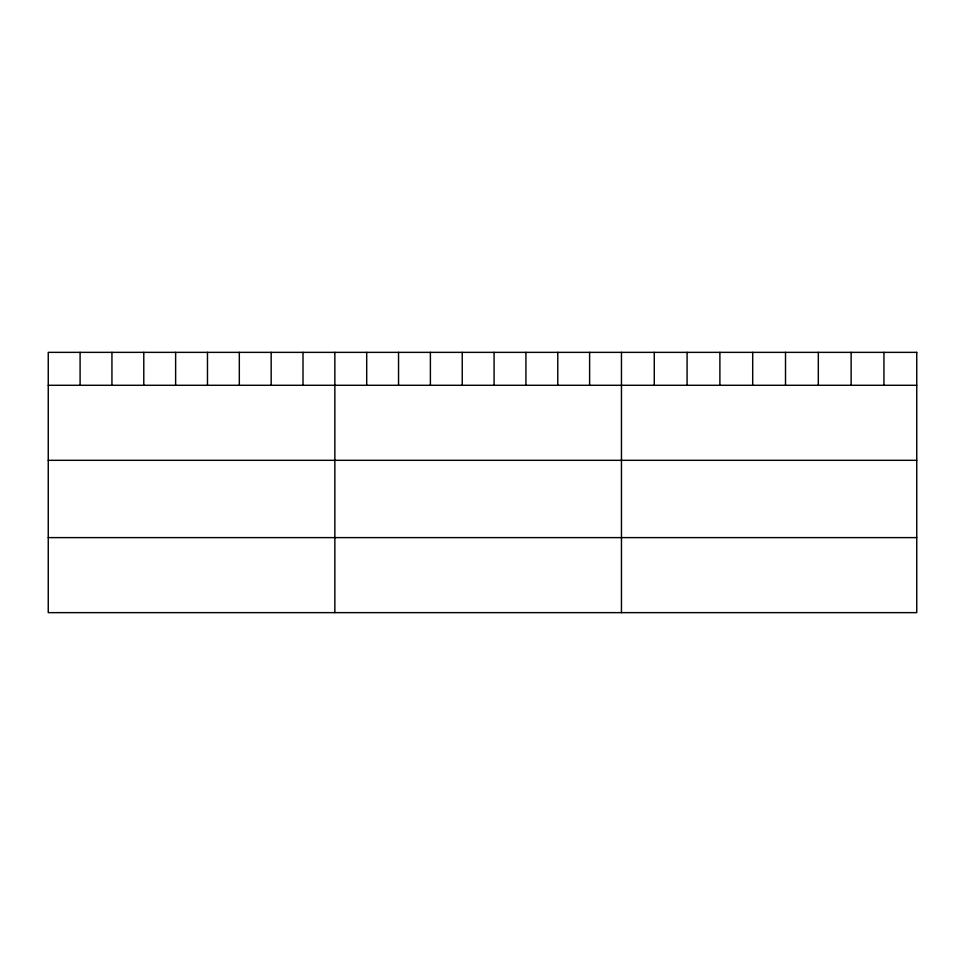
<?xml version="1.0" encoding="UTF-8"?>
<svg xmlns="http://www.w3.org/2000/svg" width="965" height="965" viewBox="0 0 965 965"><rect width="100%" height="100%" fill="white"/><g stroke="black" fill="none" stroke-linecap="round" stroke-linejoin="round"><path stroke-width="1.45" d="M48.25 385.288L916.75 385.288M48.25 460.317L916.75 460.317M48.25 537.614L916.75 537.614M883.94 352.358L883.94 385.288M851.13 352.358L851.13 385.288M818.32 352.358L818.32 385.288M785.51 352.358L785.51 385.288M752.7 352.358L752.7 385.288M719.89 352.358L719.89 385.288M687.08 352.358L687.08 385.288M654.27 352.358L654.27 385.288M621.46 352.358L621.46 612.642M589.615 352.358L589.615 385.288M557.77 352.358L557.77 385.288M525.925 352.358L525.925 385.288M494.08 352.358L494.08 385.288M462.235 352.358L462.235 385.288M430.39 352.358L430.39 385.288M398.545 352.358L398.545 385.288M366.7 352.358L366.7 385.288M334.855 352.358L334.855 612.642M303.01 352.358L303.01 385.288M271.165 352.358L271.165 385.288M239.32 352.358L239.32 385.288M207.475 352.358L207.475 385.288M175.63 352.358L175.63 385.288M143.785 352.358L143.785 385.288M111.94 352.358L111.94 385.288M80.095 352.358L80.095 385.288M916.75 352.358L48.25 352.358L48.25 612.642L916.75 612.642L916.75 352.358"/></g></svg>
